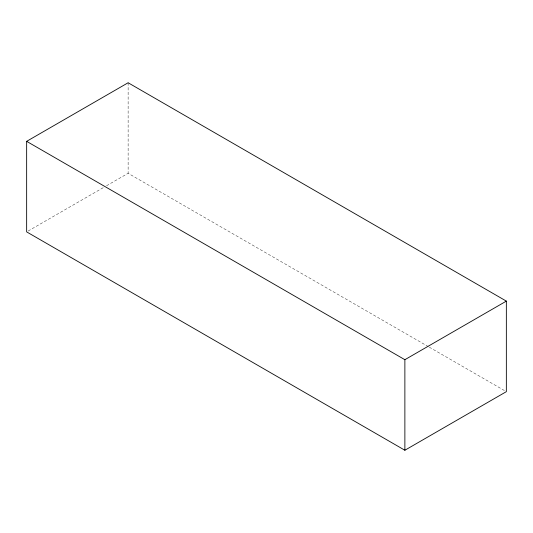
<?xml version="1.0" encoding="UTF-8"?>
<svg xmlns="http://www.w3.org/2000/svg" width="533" height="533" viewBox="0 0 533 533"><rect width="100%" height="100%" fill="white"/><g stroke="black" fill="none" stroke-linecap="round" stroke-linejoin="round"><path stroke-width="0.4" stroke-dasharray="2.67 2" d="M28.089 231.049L103.655 187.423M106.533 185.764L128.127 173.298L428.545 346.743M429.265 347.156L505.63 391.249M128.127 82.755L128.127 173.298"/><path stroke-width="0.8" d="M26.65 141.338L128.127 82.755L506.35 301.118L506.35 391.662L404.873 450.245L26.65 231.882L26.65 141.338L404.873 359.702L506.35 301.118M404.873 359.702L404.873 450.245"/></g></svg>
